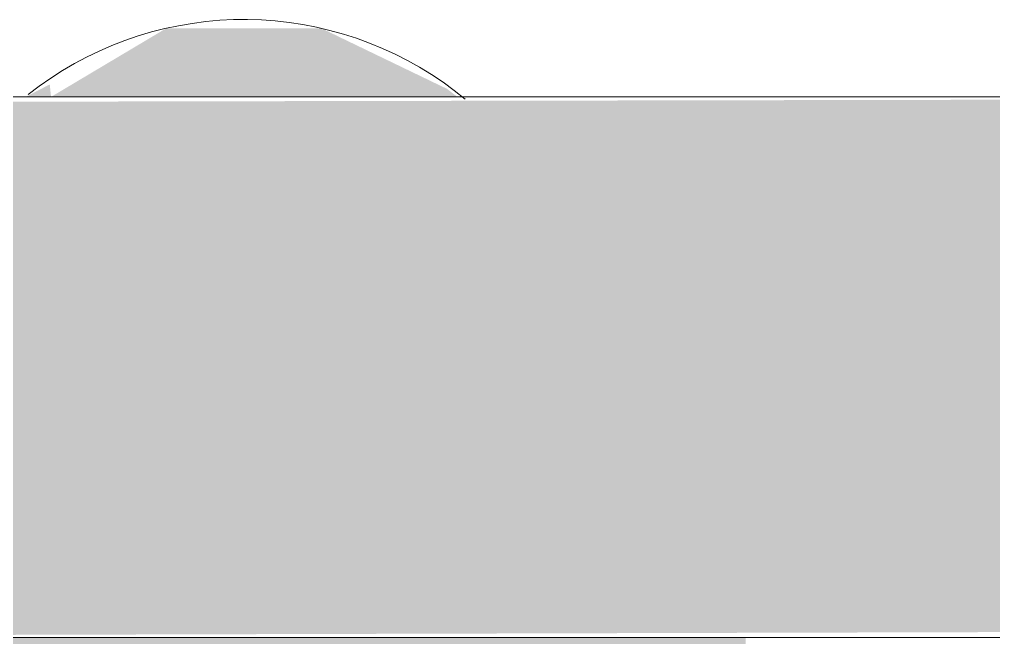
# Model space of a CAD drawing. Header units: inches. Extents: x -54868 to -186, y -265 to 853.
# Drawn here: x -24932.06 to -24925.76, y 290.5 to 294.5 of the extents above; entities that cross this region are included whole.
import ezdxf

# ---------------------------------------------------------------- set-up
doc = ezdxf.new("R2010")
doc.units = ezdxf.units.IN
doc.header["$MEASUREMENT"] = 0
doc.layers.add('Q-SPCQ', color=91, linetype='Continuous', lineweight=9)

# ---------------------------------------------------------------- blocks, each defined once
blk = doc.blocks.new('Basketball_Backstop-Performance_Sports_Systems-3103-Ceiling_Hung - 27_-0_ to 27_-11 7_8_-706978-Section 13')
at = {"layer": 'Q-SPCQ'}
h = blk.add_hatch(color=256, dxfattribs=at)
h.paths.add_polyline_path([(-24929.2296, 294), (-24929.2951, 294.0507), (-24930.111, 294.4436), (-24931.1123, 294.4436), (-24931.858, 294), (-24929.2951, 294)], flags=0)
h.paths.add_polyline_path([(-24932.0192, 294), (-24931.8598, 294), (-24931.868, 294.0797), (-24932.0218, 294)], flags=0)
blk.add_hatch(color=256, dxfattribs=at).paths.add_polyline_path([(-24927.3617, 289.8125), (-24927.3617, 290.5), (-24933.8617, 290.5), (-24933.8617, 289.8125), (-24931.0492, 289.8125), (-24931.0492, 290.125), (-24930.8531, 290.125), (-24930.7884, 290.4375), (-24930.3702, 290.3969), (-24930.3702, 290.125), (-24930.1742, 290.125), (-24930.1742, 289.8125), (-24929.695, 289.8125)], flags=0)
at = {"layer": 'Q-SPCQ', "flags": 128}
blk.add_lwpolyline([(-24929.1781, 293.9842), (-24929.2486, 294.0401), (-24929.3212, 294.0932), (-24929.396, 294.1433), (-24929.4727, 294.1904), (-24929.5512, 294.2344), (-24929.6314, 294.2752), (-24929.7131, 294.3128), (-24929.7964, 294.3471), (-24929.8809, 294.378), (-24929.9666, 294.4055), (-24930.0533, 294.4296), (-24930.1409, 294.4502), (-24930.2292, 294.4673), (-24930.3182, 294.4808), (-24930.4076, 294.4907), (-24930.4974, 294.4971), (-24930.5874, 294.4999), (-24930.6774, 294.499), (-24930.7672, 294.4946), (-24930.8569, 294.4866), (-24930.9461, 294.475), (-24931.0348, 294.4598), (-24931.1229, 294.4412), (-24931.2101, 294.419), (-24931.2963, 294.3933), (-24931.3815, 294.3642), (-24931.4654, 294.3317), (-24931.548, 294.2959), (-24931.6291, 294.2568), (-24931.7085, 294.2145), (-24931.7862, 294.1691), (-24931.862, 294.1206), (-24931.9358, 294.0691), (-24932.0075, 294.0147)], dxfattribs=at)
blk = doc.blocks.new('Basketball_Backstop-Performance_Sports_Systems-3103-Ceiling_Hung - 27_-0_ to 27_-11 7_8_-V41-Section 13')
at = {"layer": 'Q-SPCQ'}
h = blk.add_hatch(color=256, dxfattribs=at)
h.paths.add_polyline_path([(-24915.942, 292.25), (-24915.6402, 292.3208), (-24915.7763, 292.4766), (-24915.8902, 292.3208)], flags=0)
h.paths.add_polyline_path([(-24915.9817, 292.25), (-24915.942, 292.25), (-24915.942, 292.3387)], flags=0)
h.paths.add_polyline_path([(-24938.3344, 292.25), (-24915.9817, 292.25), (-24915.9876, 294), (-24945.7652, 293.9404), (-24945.7652, 292.25)], flags=0)
h.paths.add_polyline_path([(-24915.5487, 292.25), (-24885.7652, 292.25), (-24885.7652, 294), (-24915.5448, 293.9404), (-24915.5396, 293.5254), (-24915.5549, 292.4749)], flags=0)
h = blk.add_hatch(color=256, dxfattribs=at)
h.paths.add_polyline_path([(-24938.3344, 290.5), (-24916.8277, 290.5596), (-24916.8277, 291), (-24916.6402, 291), (-24916.6402, 290.5), (-24916.0067, 290.5596), (-24916.0067, 292.25), (-24945.7652, 292.25), (-24945.7652, 290.5)], flags=0)
h.paths.add_polyline_path([(-24915.5237, 290.5), (-24914.8902, 290.5596), (-24914.8902, 291), (-24914.7027, 291), (-24914.7027, 290.5), (-24885.7652, 290.5596), (-24885.7652, 292.25), (-24915.5237, 292.1942), (-24915.5237, 290.5301)], flags=0)
for p, q in [((-24915.8756, 294), (-24945.7652, 294)), ((-24945.7652, 290.5), (-24916.8277, 290.5))]:
    blk.add_line(p, q, dxfattribs=at)

msp = doc.modelspace()

# ---------------------------------------------------------------- block references
at = {"layer": 'Q-SPCQ'}
for name in ['Basketball_Backstop-Performance_Sports_Systems-3103-Ceiling_Hung - 27_-0_ to 27_-11 7_8_-706978-Section 13', 'Basketball_Backstop-Performance_Sports_Systems-3103-Ceiling_Hung - 27_-0_ to 27_-11 7_8_-V41-Section 13']:
    msp.add_blockref(name, (0, 0), dxfattribs=at)

doc.saveas('drawing.dxf')
